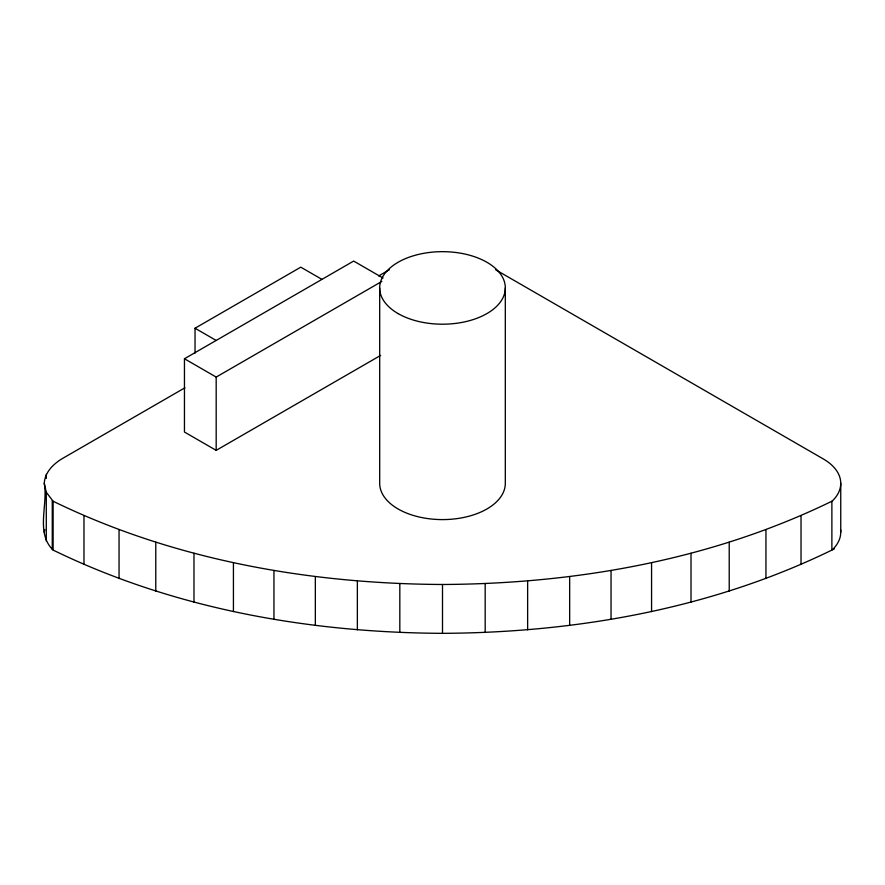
<?xml version="1.0" encoding="UTF-8"?>
<svg xmlns="http://www.w3.org/2000/svg" width="885" height="885" viewBox="0 0 885 885"><rect width="100%" height="100%" fill="white"/><g stroke="black" fill="none" stroke-linecap="round" stroke-linejoin="round"><path stroke-width="1.33" d="M834.278 548.977L831.878 550.083C711.241 608.88 575.98 632.642 442.5 633.339C309.02 632.642 173.759 608.88 53.122 550.083C35.323 532.847 48.277 504.738 44.25 483.321C44.892 472.413 52.956 464.348 61.773 458.895L184.943 387.785M44.25 532.173L44.836 529.617M44.25 483.321L46.285 492.259L53.122 501.242C173.759 560.028 309.02 583.801 442.5 584.487C575.98 583.801 711.241 560.028 831.878 501.242L832.73 500.589A59.826 34.537 0 0 0 823.227 458.895L495.567 269.726M195.032 353.115L195.032 328.235L300.789 267.17L321.941 279.383M380.627 355.405L216.183 450.354L184.456 432.035L184.456 358.757L353.668 261.064L383.039 278.034M378.669 275.943L389.433 269.726M184.456 358.757L216.183 377.076L381.811 281.452M195.032 328.235L216.183 340.448M840.75 483.321L840.75 532.173M831.878 501.242L831.878 550.083M801.025 515.59L801.025 564.442M765.945 529.661L765.945 578.502M729.218 542.24L729.218 591.08M691.019 553.28L691.019 602.121M651.57 562.705L651.57 611.557M611.048 570.493L611.048 619.345M569.663 576.589L569.663 625.441M527.637 580.969L527.637 629.821M505.313 287.935L505.313 483.321A62.813 36.263 0 0 1 442.5 519.595A62.813 36.263 0 0 1 379.687 483.321L379.687 287.935M485.179 583.602L485.179 632.454M442.5 584.487L442.5 633.339M399.821 583.602L399.821 632.454M357.363 580.969L357.363 629.821M315.337 576.589L315.337 625.441M273.952 570.493L273.952 619.345M233.43 562.705L233.43 611.557M216.183 377.076L216.183 450.354M193.981 553.28L193.981 602.121M155.782 542.24L155.782 591.08M119.055 529.661L119.055 578.502M83.975 515.59L83.975 564.442M53.122 501.242L53.122 550.083M52.27 500.589L52.27 549.441M46.285 474.382L46.285 478.453M46.285 492.259L46.285 541.111M840.584 529.595A59.826 34.537 0 0 1 832.73 549.441M398.084 313.578A62.813 36.263 0 0 0 503.178 297.316A62.813 36.263 0 0 0 426.238 252.9A62.813 36.263 0 0 0 398.084 313.578"/></g></svg>
